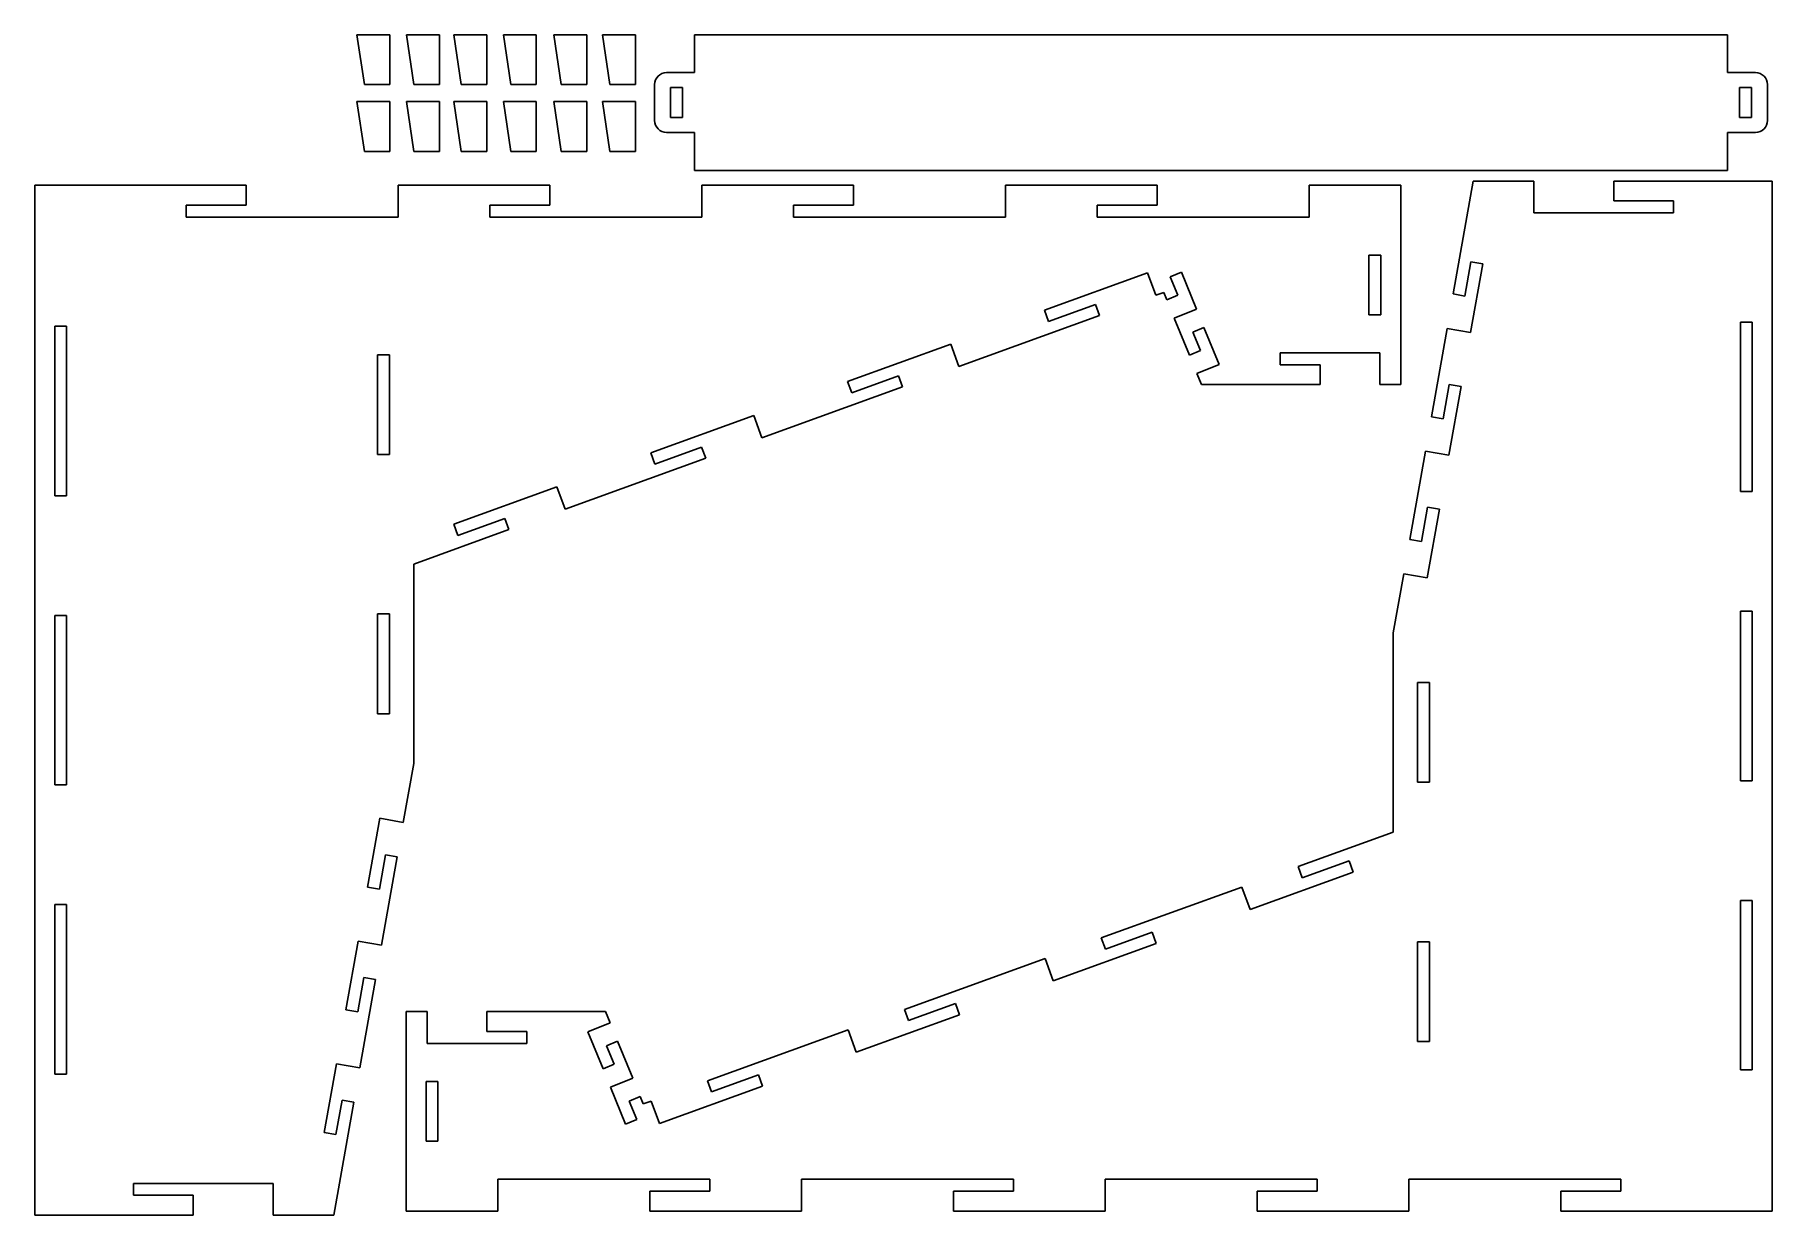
# Model space of a CAD drawing. Extents: x 27 to 898, y -596 to -4.
import ezdxf

# ---------------------------------------------------------------- set-up
doc = ezdxf.new("R2010")
doc.units = 0
doc.layers.add('CALQUE_1', color=7, linetype='CONTINUOUS')

msp = doc.modelspace()

# ---------------------------------------------------------------- linework, layer by layer
at = {"layer": 'CALQUE_1', "color": 7}
for points in [[(188.83, -3.88), (192.53, -28.88)], [(205.33, -3.88), (188.83, -3.88)], [(205.33, -28.88), (205.33, -3.88)], [(213.7, -3.88), (217.4, -28.88)], [(230.2, -3.88), (213.7, -3.88)], [(230.2, -28.88), (230.2, -3.88)], [(237.39, -3.88), (241.09, -28.88)], [(253.89, -3.88), (237.39, -3.88)], [(253.89, -28.88), (253.89, -3.88)], [(262.26, -3.88), (265.96, -28.88)], [(278.76, -3.88), (262.26, -3.88)], [(278.76, -28.88), (278.76, -3.88)], [(287.59, -3.88), (291.29, -28.88)], [(304.09, -3.88), (287.59, -3.88)], [(304.09, -28.88), (304.09, -3.88)], [(311.94, -3.88), (315.64, -28.88)], [(328.44, -3.88), (311.94, -3.88)], [(328.44, -28.88), (328.44, -3.88)], [(876.08, -3.88), (358.08, -3.88)], [(358.08, -3.88), (358.08, -22.88)], [(876.08, -22.88), (876.08, -3.88)], [(358.08, -22.88), (344.08, -22.88)], [(890.08, -22.88), (876.08, -22.88)], [(192.53, -28.88), (205.33, -28.88)], [(217.4, -28.88), (230.2, -28.88)], [(241.09, -28.88), (253.89, -28.88)], [(265.96, -28.88), (278.76, -28.88)], [(291.29, -28.88), (304.09, -28.88)], [(315.64, -28.88), (328.44, -28.88)], [(338.08, -28.88), (338.08, -46.88)], [(346.08, -30.38), (346.08, -45.38)], [(352.08, -30.38), (346.08, -30.38)], [(352.08, -45.38), (352.08, -30.38)], [(882.08, -30.38), (882.08, -45.38)], [(888.08, -30.38), (882.08, -30.38)], [(888.08, -45.38), (888.08, -30.38)], [(896.08, -46.88), (896.08, -28.88)], [(188.83, -37.38), (192.53, -62.38)], [(205.33, -37.38), (188.83, -37.38)], [(205.33, -62.38), (205.33, -37.38)], [(213.7, -37.38), (217.4, -62.38)], [(230.2, -37.38), (213.7, -37.38)], [(230.2, -62.38), (230.2, -37.38)], [(237.39, -37.38), (241.09, -62.38)], [(253.89, -37.38), (237.39, -37.38)], [(253.89, -62.38), (253.89, -37.38)], [(262.26, -37.38), (265.96, -62.38)], [(278.76, -37.38), (262.26, -37.38)], [(278.76, -62.38), (278.76, -37.38)], [(287.59, -37.38), (291.29, -62.38)], [(304.09, -37.38), (287.59, -37.38)], [(304.09, -62.38), (304.09, -37.38)], [(311.94, -37.38), (315.64, -62.38)], [(328.44, -37.38), (311.94, -37.38)], [(328.44, -62.38), (328.44, -37.38)], [(346.08, -45.38), (352.08, -45.38)], [(882.08, -45.38), (888.08, -45.38)], [(344.08, -52.88), (358.08, -52.88)], [(358.08, -52.88), (358.08, -71.88)], [(876.08, -52.88), (890.08, -52.88)], [(876.08, -71.88), (876.08, -52.88)], [(192.53, -62.38), (205.33, -62.38)], [(217.4, -62.38), (230.2, -62.38)], [(241.09, -62.38), (253.89, -62.38)], [(265.96, -62.38), (278.76, -62.38)], [(291.29, -62.38), (304.09, -62.38)], [(315.64, -62.38), (328.44, -62.38)], [(358.08, -71.88), (876.08, -71.88)], [(748.45, -77.24), (738.45, -133.87)], [(778.95, -77.24), (748.45, -77.24)], [(778.95, -93.24), (778.95, -77.24)], [(898.45, -77.24), (818.95, -77.24)], [(818.95, -77.24), (818.95, -87.24)], [(898.45, -593.74), (898.45, -77.24)], [(133.26, -79.33), (27.26, -79.33)], [(27.26, -79.33), (27.26, -595.83)], [(133.26, -89.33), (133.26, -79.33)], [(285.51, -79.33), (209.51, -79.33)], [(209.51, -79.33), (209.51, -95.33)], [(285.51, -89.33), (285.51, -79.33)], [(437.76, -79.33), (361.76, -79.33)], [(361.76, -79.33), (361.76, -95.33)], [(437.76, -89.33), (437.76, -79.33)], [(590.01, -79.33), (514.01, -79.33)], [(514.01, -79.33), (514.01, -95.33)], [(590.01, -89.33), (590.01, -79.33)], [(712.26, -79.33), (666.26, -79.33)], [(666.26, -79.33), (666.26, -95.33)], [(712.26, -179.33), (712.26, -79.33)], [(103.26, -95.33), (103.26, -89.33)], [(103.26, -89.33), (133.26, -89.33)], [(209.51, -95.33), (103.26, -95.33)], [(255.51, -95.33), (255.51, -89.33)], [(255.51, -89.33), (285.51, -89.33)], [(361.76, -95.33), (255.51, -95.33)], [(407.76, -95.33), (407.76, -89.33)], [(407.76, -89.33), (437.76, -89.33)], [(514.01, -95.33), (407.76, -95.33)], [(560.01, -95.33), (560.01, -89.33)], [(560.01, -89.33), (590.01, -89.33)], [(666.26, -95.33), (560.01, -95.33)], [(848.95, -93.24), (778.95, -93.24)], [(818.95, -87.24), (848.95, -87.24)], [(848.95, -87.24), (848.95, -93.24)], [(696.26, -114.33), (696.26, -144.33)], [(702.26, -114.33), (696.26, -114.33)], [(702.26, -144.33), (702.26, -114.33)], [(744.36, -134.91), (747.4, -117.68)], [(753.31, -118.72), (747.23, -153.19)], [(747.4, -117.68), (753.31, -118.72)], [(533.54, -141.96), (585.25, -123.22)], [(585.25, -123.22), (589.34, -134.5)], [(596.62, -125.23), (602.17, -122.96)], [(600.4, -134.48), (596.62, -125.23)], [(602.17, -122.96), (609.74, -141.47)], [(559.09, -139.08), (535.58, -147.6)], [(561.13, -144.72), (559.09, -139.08)], [(589.34, -134.5), (593.33, -133.05)], [(593.33, -133.05), (594.85, -136.76)], [(594.85, -136.76), (600.4, -134.48)], [(738.45, -133.87), (744.36, -134.91)], [(490.62, -170.27), (561.13, -144.72)], [(535.58, -147.6), (533.54, -141.96)], [(609.74, -141.47), (598.63, -146.01)], [(598.63, -146.01), (606.21, -164.52)], [(696.26, -144.33), (702.26, -144.33)], [(882.45, -147.99), (882.45, -232.99)], [(888.45, -147.99), (882.45, -147.99)], [(888.45, -232.99), (888.45, -147.99)], [(37.26, -150.08), (37.26, -235.08)], [(43.26, -150.08), (37.26, -150.08)], [(43.26, -235.08), (43.26, -150.08)], [(607.97, -152.99), (613.53, -150.72)], [(611.76, -162.25), (607.97, -152.99)], [(613.53, -150.72), (621.1, -169.23)], [(735.41, -151.1), (727.58, -195.42)], [(747.23, -153.19), (735.41, -151.1)], [(199.06, -164.33), (199.06, -214.33)], [(205.06, -164.33), (199.06, -164.33)], [(205.06, -214.33), (205.06, -164.33)], [(434.82, -177.73), (486.53, -158.99)], [(486.53, -158.99), (490.62, -170.27)], [(606.21, -164.52), (611.76, -162.25)], [(651.76, -169.33), (651.76, -163.33)], [(651.76, -163.33), (701.76, -163.33)], [(701.76, -163.33), (701.76, -179.33)], [(621.1, -169.23), (609.99, -173.78)], [(609.99, -173.78), (612.26, -179.33)], [(671.76, -169.33), (651.76, -169.33)], [(671.76, -179.33), (671.76, -169.33)], [(391.9, -206.05), (462.41, -180.5)], [(436.87, -183.37), (434.82, -177.73)], [(460.37, -174.85), (436.87, -183.37)], [(462.41, -180.5), (460.37, -174.85)], [(612.26, -179.33), (671.76, -179.33)], [(701.76, -179.33), (712.26, -179.33)], [(733.49, -196.46), (736.54, -179.23)], [(742.44, -180.27), (736.36, -214.74)], [(736.54, -179.23), (742.44, -180.27)], [(336.1, -213.5), (387.81, -194.77)], [(387.81, -194.77), (391.9, -206.05)], [(727.58, -195.42), (733.49, -196.46)], [(199.06, -214.33), (205.06, -214.33)], [(293.18, -241.82), (363.7, -216.27)], [(338.15, -219.14), (336.1, -213.5)], [(361.65, -210.63), (338.15, -219.14)], [(363.7, -216.27), (361.65, -210.63)], [(724.54, -212.65), (716.71, -256.96)], [(736.36, -214.74), (724.54, -212.65)], [(37.26, -235.08), (43.26, -235.08)], [(237.39, -249.28), (289.1, -230.54)], [(289.1, -230.54), (293.18, -241.82)], [(882.45, -232.99), (888.45, -232.99)], [(722.62, -258.01), (725.67, -240.77)], [(731.57, -241.82), (725.49, -276.28)], [(725.67, -240.77), (731.57, -241.82)], [(217.26, -269.33), (264.98, -252.04)], [(239.43, -254.92), (237.39, -249.28)], [(262.93, -246.4), (239.43, -254.92)], [(264.98, -252.04), (262.93, -246.4)], [(716.71, -256.96), (722.62, -258.01)], [(217.26, -369.33), (217.26, -269.33)], [(713.67, -274.2), (708.45, -303.74)], [(725.49, -276.28), (713.67, -274.2)], [(37.26, -295.08), (37.26, -380.08)], [(43.26, -295.08), (37.26, -295.08)], [(43.26, -380.08), (43.26, -295.08)], [(199.06, -294.33), (199.06, -344.33)], [(205.06, -294.33), (199.06, -294.33)], [(205.06, -344.33), (205.06, -294.33)], [(882.45, -292.99), (882.45, -377.99)], [(888.45, -292.99), (882.45, -292.99)], [(888.45, -377.99), (888.45, -292.99)], [(708.45, -303.74), (708.45, -403.74)], [(720.65, -328.74), (720.65, -378.74)], [(726.65, -328.74), (720.65, -328.74)], [(726.65, -378.74), (726.65, -328.74)], [(199.06, -344.33), (205.06, -344.33)], [(212.05, -398.87), (217.26, -369.33)], [(37.26, -380.08), (43.26, -380.08)], [(720.65, -378.74), (726.65, -378.74)], [(882.45, -377.99), (888.45, -377.99)], [(194.14, -431.25), (200.23, -396.79)], [(200.23, -396.79), (212.05, -398.87)], [(708.45, -403.74), (660.74, -421.03)], [(203.09, -415.06), (200.05, -432.3)], [(201.18, -460.42), (209, -416.11)], [(209, -416.11), (203.09, -415.06)], [(662.78, -426.67), (686.29, -418.15)], [(686.29, -418.15), (688.33, -423.79)], [(688.33, -423.79), (636.62, -442.53)], [(660.74, -421.03), (662.78, -426.67)], [(200.05, -432.3), (194.14, -431.25)], [(632.53, -431.25), (562.02, -456.8)], [(636.62, -442.53), (632.53, -431.25)], [(37.26, -440.08), (37.26, -525.08)], [(43.26, -440.08), (37.26, -440.08)], [(43.26, -525.08), (43.26, -440.08)], [(882.45, -437.99), (882.45, -522.99)], [(888.45, -437.99), (882.45, -437.99)], [(888.45, -522.99), (888.45, -437.99)], [(183.27, -492.8), (189.36, -458.33)], [(189.36, -458.33), (201.18, -460.42)], [(589.61, -459.57), (537.9, -478.31)], [(562.02, -456.8), (564.06, -462.44)], [(564.06, -462.44), (587.57, -453.93)], [(587.57, -453.93), (589.61, -459.57)], [(720.65, -458.74), (720.65, -508.74)], [(726.65, -458.74), (720.65, -458.74)], [(726.65, -508.74), (726.65, -458.74)], [(533.82, -467.02), (463.3, -492.58)], [(537.9, -478.31), (533.82, -467.02)], [(192.23, -476.61), (189.18, -493.84)], [(190.31, -521.97), (198.13, -477.65)], [(198.13, -477.65), (192.23, -476.61)], [(189.18, -493.84), (183.27, -492.8)], [(213.45, -493.74), (213.45, -593.74)], [(223.95, -493.74), (213.45, -493.74)], [(223.95, -509.74), (223.95, -493.74)], [(313.45, -493.74), (253.95, -493.74)], [(253.95, -493.74), (253.95, -503.74)], [(315.72, -499.29), (313.45, -493.74)], [(490.9, -495.34), (439.19, -514.08)], [(463.3, -492.58), (465.35, -498.22)], [(465.35, -498.22), (488.85, -489.7)], [(488.85, -489.7), (490.9, -495.34)], [(253.95, -503.74), (273.95, -503.74)], [(273.95, -503.74), (273.95, -509.74)], [(304.62, -503.84), (315.72, -499.29)], [(312.19, -522.35), (304.62, -503.84)], [(435.1, -502.8), (364.58, -528.35)], [(439.19, -514.08), (435.1, -502.8)], [(273.95, -509.74), (223.95, -509.74)], [(319.51, -508.55), (313.96, -510.82)], [(313.96, -510.82), (317.74, -520.08)], [(327.08, -527.06), (319.51, -508.55)], [(720.65, -508.74), (726.65, -508.74)], [(172.4, -554.35), (178.49, -519.88)], [(178.49, -519.88), (190.31, -521.97)], [(317.74, -520.08), (312.19, -522.35)], [(37.26, -525.08), (43.26, -525.08)], [(223.45, -528.74), (223.45, -558.74)], [(229.45, -528.74), (223.45, -528.74)], [(229.45, -558.74), (229.45, -528.74)], [(315.98, -531.6), (327.08, -527.06)], [(392.18, -531.11), (340.47, -549.85)], [(364.58, -528.35), (366.63, -533.99)], [(366.63, -533.99), (390.13, -525.47)], [(390.13, -525.47), (392.18, -531.11)], [(882.45, -522.99), (888.45, -522.99)], [(177.26, -595.83), (187.26, -539.2)], [(181.36, -538.16), (178.31, -555.39)], [(187.26, -539.2), (181.36, -538.16)], [(323.55, -550.11), (315.98, -531.6)], [(330.87, -536.31), (325.32, -538.59)], [(325.32, -538.59), (329.1, -547.84)], [(332.38, -540.02), (330.87, -536.31)], [(336.38, -538.57), (332.38, -540.02)], [(340.47, -549.85), (336.38, -538.57)], [(329.1, -547.84), (323.55, -550.11)], [(178.31, -555.39), (172.4, -554.35)], [(223.45, -558.74), (229.45, -558.74)], [(76.76, -585.83), (76.76, -579.83)], [(76.76, -579.83), (146.76, -579.83)], [(146.76, -579.83), (146.76, -595.83)], [(259.45, -593.74), (259.45, -577.74)], [(259.45, -577.74), (365.7, -577.74)], [(365.7, -577.74), (365.7, -583.74)], [(411.7, -593.74), (411.7, -577.74)], [(411.7, -577.74), (517.95, -577.74)], [(517.95, -577.74), (517.95, -583.74)], [(563.95, -593.74), (563.95, -577.74)], [(563.95, -577.74), (670.2, -577.74)], [(670.2, -577.74), (670.2, -583.74)], [(716.2, -593.74), (716.2, -577.74)], [(716.2, -577.74), (822.45, -577.74)], [(822.45, -577.74), (822.45, -583.74)], [(106.76, -585.83), (76.76, -585.83)], [(106.76, -595.83), (106.76, -585.83)], [(365.7, -583.74), (335.7, -583.74)], [(335.7, -583.74), (335.7, -593.74)], [(517.95, -583.74), (487.95, -583.74)], [(487.95, -583.74), (487.95, -593.74)], [(670.2, -583.74), (640.2, -583.74)], [(640.2, -583.74), (640.2, -593.74)], [(822.45, -583.74), (792.45, -583.74)], [(792.45, -583.74), (792.45, -593.74)], [(27.26, -595.83), (106.76, -595.83)], [(146.76, -595.83), (177.26, -595.83)], [(213.45, -593.74), (259.45, -593.74)], [(335.7, -593.74), (411.7, -593.74)], [(487.95, -593.74), (563.95, -593.74)], [(640.2, -593.74), (716.2, -593.74)], [(792.45, -593.74), (898.45, -593.74)]]:
    msp.add_lwpolyline(points, dxfattribs=at)
for points in [[(344.08, -22.88), (340.76, -22.88), (338.08, -25.57), (338.08, -28.88)], [(896.08, -28.88), (896.08, -25.57), (893.39, -22.88), (890.08, -22.88)], [(338.08, -46.88), (338.08, -50.19), (340.76, -52.88), (344.08, -52.88)], [(890.08, -52.88), (893.39, -52.88), (896.08, -50.19), (896.08, -46.88)]]:
    msp.add_open_spline(points, degree=3, dxfattribs=at)

doc.saveas('drawing.dxf')
